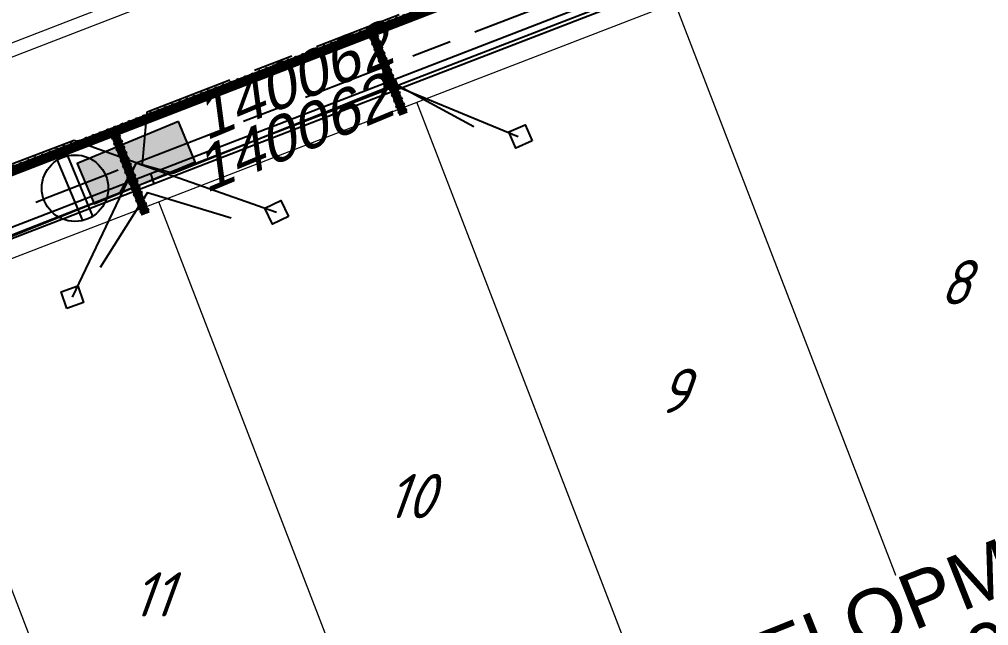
# Model space of a CAD drawing. Header units: metres. Extents: x 310412 to 311596, y 6269899 to 6270937.
# Drawn here: x 310837.28 to 310881.09, y 6270347 to 6270374.38 of the extents above; entities that cross this region are included whole.
import ezdxf
from ezdxf.enums import TextEntityAlignment as Align

# ---------------------------------------------------------------- set-up
doc = ezdxf.new("R2010")
doc.units = ezdxf.units.M
doc.linetypes.add('Cable Exist UG', pattern=[8.2, 4, -1.2, 1.8, -1.2])
doc.linetypes.add('DOT', pattern=[0.25, 0, -0.25])
doc.layers.get('0').update_dxf_attribs({"color": 6})
for name, color, linetype, lineweight, true_color in [('_User E-KERB', 7, 'Continuous', 0, 0x969696), ('_User E-LIP', 7, 'Continuous', 0, 0x969696), ('_User E-LOT', 7, 'Continuous', 0, 0x969696), ('_User E-PIPE', 7, 'DOT', 0, 0x969696), ('_User E-PIPE-EDGE', 7, 'DOT', 0, 0x969696), ('_User Stormwater', 7, 'Continuous', 0, 0x969696)]:
    doc.layers.add(name, color=color, linetype=linetype, lineweight=lineweight, true_color=true_color)
doc.layers.add('_User Measure LV VDs', color=180, linetype='Continuous', plot=False)
doc.layers.add('Cadastre Developer_SP_EXT', color=9, linetype='Continuous', lineweight=5)
for name, color, linetype in [('Duct_SP_EXT', 7, 'Continuous'), ('Equip_LV_EXT', 7, 'Continuous'), ('Mains_LV_EXT', 7, 'Continuous'), ('Notes', 7, 'Continuous'), ('Notes_LV_MISC', 7, 'Continuous'), ('Notes_SP_MISC', 7, 'Continuous'), ('Services_SP_EXT', 7, 'Continuous'), ('SupportsUG_SP_LV_EXT', 7, 'Continuous'), ('Trench_SP_EXT', 7, 'Continuous')]:
    doc.layers.add(name, color=color, linetype=linetype)
doc.styles.add('ARIAL', font='arial.ttf', dxfattribs={"height": 2})
doc.styles.add('ISOCP ITALIC', font='isocp.shx', dxfattribs={"oblique": 20})
doc.styles.get("Standard").update_dxf_attribs({"font": 'arial.ttf'})

# ---------------------------------------------------------------- blocks, each defined once
blk = doc.blocks.new('PILLAR_EXT')
blk.add_hatch(color=256).paths.add_polyline_path([(-2.475, 0.99), (-2.475, -0.99), (2.475, -0.99), (2.475, 0.99)])
blk.add_lwpolyline([(-2.475, -0.99), (2.475, -0.99), (2.475, 0.99), (-2.475, 0.99)], close=True)
at = {"style": 'ARIAL', "oblique": 15, "flags": 8}
blk.add_attdef('ASSET_NUM', (1.5, 3.5), '', height=2, dxfattribs=at)
for tag, p, flags in [('OWNED_BY', (0, -0.2), 9), ('STATE', (0, -0.4), 9), ('SUPPORT_TYPE', (0, -0.6), 9), ('USAGE', (0, -0.8), 9), ('LEGEND', (0, -1), 9), ('LOCATION', (0, -1.2), 9), ('NOTES', (0, -1.4), 9), ('STREETNAME', (0, -1.8), 9), ('PARENT', (0, -1.6), 9), ('SUBURB', (0, -2), 1)]:
    blk.add_attdef(tag, p, '', height=0.2, dxfattribs=dict(flags=flags))
blk = doc.blocks.new('CCP_EXT')
at = {"flags": 9}
for tag, p in [('OWNED_BY', (0, -1)), ('USAGE', (0, -1.2)), ('LEGEND', (0, -1.4)), ('STATE', (0, -1.8)), ('LIFE_SUPPORT', (0, -1.6)), ('NOTES', (0, -2))]:
    blk.add_attdef(tag, text='', height=0.2, dxfattribs=at).set_placement(p, align=Align.MIDDLE_LEFT)
blk.add_wipeout([(0, 0.566), (0.566, 0), (0, -0.566), (-0.566, 0)])
blk.add_lwpolyline([(-0.566, 0), (0, 0.566), (0.566, 0), (0, -0.566), (-0.566, 0)])
at = {"flags": 1}
blk.add_attdef('Z', (0, 0), '', height=0.2, dxfattribs=at)
at = {"flags": 9}
for tag, p in [('CCP_TYPE', (0, 0)), ('CONSTRUCTED_VOLTAGE', (0, -0.2)), ('NO_PHASES', (0, -0.4)), ('OPERATING_VOLTAGE', (0, -0.6)), ('ORIENTATION', (0, -0.8))]:
    blk.add_attdef(tag, text='', height=0.2, dxfattribs=at).set_placement(p, align=Align.MIDDLE_LEFT)
blk = doc.blocks.new('LV_UG_LINKS_CLOSED_EXT')
blk.add_wipeout([(-1.056, 1.057), (-1.18, 0.916), (-1.286, 0.761), (-1.371, 0.594), (-1.435, 0.417), (-1.476, 0.234), (-1.493, 0.047), (-1.487, -0.14), (-1.458, -0.326), (-1.406, -0.506), (-1.331, -0.678), (-1.236, -0.839), (-1.121, -0.988), (-0.988, -1.12), (-0.84, -1.235), (-0.679, -1.331), (-0.506, -1.406), (-0.326, -1.458), (-0.141, -1.487), (0.047, -1.493), (0.233, -1.476), (0.416, -1.435), (0.593, -1.371), (0.76, -1.286), (0.915, -1.181), (1.056, -1.057), (1.18, -0.916), (1.286, -0.761), (1.371, -0.594), (1.435, -0.417), (1.476, -0.234), (1.493, -0.047), (1.487, 0.14), (1.458, 0.326), (1.406, 0.506), (1.331, 0.678), (1.236, 0.839), (1.121, 0.988), (0.988, 1.12), (0.84, 1.235), (0.679, 1.331), (0.506, 1.406), (0.326, 1.458), (0.141, 1.487), (-0.047, 1.493), (-0.233, 1.476), (-0.416, 1.435), (-0.593, 1.371), (-0.76, 1.286), (-0.915, 1.181)])
for p, q in [((-0.25, -1.479), (-0.25, 1.479)), ((0.25, -1.479), (0.25, 1.479))]:
    blk.add_line(p, q)
blk.add_circle((0, 0), 1.5)
at = {"flags": 9}
for tag, p in [('ACTUAL_STATUS', (0, 0)), ('CONSTRUCTED_VOLTAGE', (0, -0.2)), ('NO_PHASES', (0, -0.4)), ('OPERATING_VOLTAGE', (0, -0.6)), ('ORIENTATION', (0, -0.8)), ('STATE', (0, -1)), ('SWITCH_TYPE', (0, -1.2)), ('USAGE', (0, -1.4)), ('NOTES', (0, -1.6))]:
    blk.add_attdef(tag, text='', height=0.2, dxfattribs=at).set_placement(p, align=Align.MIDDLE_LEFT)
at = {"flags": 1}
blk.add_attdef('Z', (0, 0), '', height=0.2, dxfattribs=at)
blk = doc.blocks.new('A$C76594AEE')
at = {"layer": '_User E-PIPE', "const_width": 0.4, "flags": 128}
blk.add_lwpolyline([(310818.765, 6270360.53), (310939.035, 6270406.963)], dxfattribs=at)
at = {"layer": '_User E-PIPE', "ltscale": 0.7, "const_width": 0.4, "flags": 128}
for points in [[(310853.286, 6270373.635), (310854.648, 6270370.093)], [(310841.626, 6270369.128), (310842.988, 6270365.586)]]:
    blk.add_lwpolyline(points, dxfattribs=at)
at = {"layer": '_User E-PIPE-EDGE', "flags": 128}
for points in [[(310818.693, 6270360.717), (310938.963, 6270407.149)], [(310818.837, 6270360.344), (310939.107, 6270406.776)]]:
    blk.add_lwpolyline(points, dxfattribs=at)
at = {"layer": '_User E-PIPE-EDGE', "ltscale": 0.7, "flags": 128}
for points in [[(310853.099, 6270373.563), (310854.461, 6270370.021)], [(310853.472, 6270373.706), (310854.834, 6270370.164)], [(310841.813, 6270369.2), (310843.175, 6270365.658)], [(310841.439, 6270369.056), (310842.802, 6270365.514)]]:
    blk.add_lwpolyline(points, dxfattribs=at)
blk = doc.blocks.new('A$C64462609')
at = {"layer": '_User E-KERB'}
for points in [[(310794.693, 6270358.831, 0.414214), (310796.892, 6270357.858), (310938.233, 6270412.452, 0.414214), (310939.206, 6270414.65)], [(310805.479, 6270308.427), (310792.47, 6270342.107, -0.414213), (310796.764, 6270351.805), (310941.836, 6270407.841, -0.414214), (310951.535, 6270403.547)]]:
    blk.add_lwpolyline(points, format="xyb", dxfattribs=at)
at = {"layer": '_User E-LIP'}
blk.add_lwpolyline([(310794.134, 6270358.615, 0.414214), (310797.108, 6270357.298), (310938.449, 6270411.892, 0.414214), (310939.766, 6270414.866)], format="xyb", dxfattribs=at)
at = {"layer": '_User E-LOT', "lineweight": 0}
for p, q in [((310943.043, 6270404.555), (310798.025, 6270348.54)), ((310957.796, 6270377.461), (310805.316, 6270318.564)), ((310881.351, 6270337.733), (310866.901, 6270375.144)), ((310869.691, 6270333.229), (310855.24, 6270370.64)), ((310858.03, 6270328.725), (310843.58, 6270366.136)), ((310846.37, 6270324.221), (310831.92, 6270361.632))]:
    blk.add_line(p, q, dxfattribs=at)

msp = doc.modelspace()

# ---------------------------------------------------------------- block references
at = {"layer": 'Notes'}
msp.add_blockref('A$C64462609', (0, 0), dxfattribs=at)

# ---------------------------------------------------------------- next in the draw order: linework, layer by layer
at = {"layer": 'Duct_SP_EXT'}
for p, q in [((310854.253, 6270371.688), (310866.332, 6270376.354)), ((310854.426, 6270371.24), (310866.505, 6270375.906)), ((310843.205, 6270367.42), (310854.253, 6270371.688)), ((310854.253, 6270371.688), (310854.339, 6270371.464)), ((310854.253, 6270371.688), (310854.339, 6270371.464)), ((310854.426, 6270371.24), (310854.339, 6270371.464)), ((310854.426, 6270371.24), (310854.339, 6270371.464)), ((310843.378, 6270366.973), (310854.426, 6270371.24)), ((310843.205, 6270367.42), (310843.292, 6270367.196)), ((310843.205, 6270367.42), (310843.292, 6270367.196)), ((310843.378, 6270366.973), (310843.292, 6270367.196)), ((310843.378, 6270366.973), (310843.292, 6270367.196))]:
    msp.add_line(p, q, dxfattribs=at)
at = {"layer": 'Trench_SP_EXT', "linetype": 'Cable Exist UG'}
for points in [[(310854.302, 6270371.449), (310858.36, 6270369.258)], [(310843.074, 6270366.562), (310840.761, 6270362.91)], [(310843.074, 6270366.562), (310846.849, 6270365.426)]]:
    msp.add_lwpolyline(points, dxfattribs=at)

# ---------------------------------------------------------------- next in the draw order: block references
at = {"layer": 'Services_SP_EXT'}
for p, rotation in [((310859.929, 6270369.099), 158.3852209823329), ((310839.677, 6270361.836), 64.55724670227785)]:
    msp.add_blockref('CCP_EXT', p, dxfattribs=dict(at, rotation=rotation))
at = {"layer": 'SupportsUG_SP_LV_EXT'}
ref = msp.add_blockref('PILLAR_EXT', (310842.569, 6270367.91), dxfattribs=dict(at, rotation=202.557246698199))
ref.add_attrib('ASSET_NUM', '140062', (310845.712, 6270368.895), dxfattribs={"layer": '0', "height": 2, "rotation": 202.5572, "style": 'ARIAL', "oblique": 15, "text_generation_flag": 6})

# ---------------------------------------------------------------- next in the draw order: texts
at = {"layer": 'Cadastre Developer_SP_EXT', "style": 'ISOCP ITALIC', "oblique": 20}
for s, p in [('8', (310878.854, 6270361.509)), ('9', (310866.164, 6270356.606)), ('10', (310853.856, 6270351.851)), ('11', (310842.354, 6270347.409))]:
    msp.add_text(s, height=2, dxfattribs=at).set_placement(p)

# ---------------------------------------------------------------- next in the draw order: linework, layer by layer
at = {"layer": '_User Measure LV VDs', "color": 152, "true_color": 0x2776bb, "flags": 128}
msp.add_lwpolyline([(310842.948, 6270366.996), (310893.56, 6270386.527)], dxfattribs=at)
at = {"layer": 'Mains_LV_EXT', "linetype": 'Cable Exist UG'}
msp.add_lwpolyline([(310842.854, 6270367.862), (310843.062, 6270370.207), (310843.062, 6270370.207), (310866.897, 6270379.415), (310869.743, 6270378.37), (310869.743, 6270378.37), (310893.221, 6270387.458)], dxfattribs=at)
at = {"layer": 'Notes_LV_MISC', "linetype": 'Cable Exist UG'}
msp.add_lwpolyline([(310842.569, 6270367.91), (310865.784, 6270376.88)], dxfattribs=at)
at = {"layer": 'Services_SP_EXT'}
msp.add_lwpolyline([(310842.569, 6270367.91), (310844.233, 6270367.434), (310854.174, 6270371.429), (310859.833, 6270369.099)], dxfattribs=at)

# ---------------------------------------------------------------- next in the draw order: block references
at = {"layer": 'Equip_LV_EXT', "rotation": 202.557246698199}
msp.add_blockref('LV_UG_LINKS_CLOSED_EXT', (310839.798, 6270366.759), dxfattribs=at)
at = {"layer": 'Services_SP_EXT', "rotation": 160.5572467225543}
msp.add_blockref('CCP_EXT', (310848.912, 6270365.672), dxfattribs=at)

# ---------------------------------------------------------------- next in the draw order: linework, layer by layer
at = {"layer": '_User Measure LV VDs', "color": 146, "true_color": 0x105689, "flags": 128}
msp.add_lwpolyline([(310783.944, 6270317.064), (310776.658, 6270335.807), (310795.177, 6270343.108), (310795.018, 6270344.242), (310797.167, 6270349.097), (310842.948, 6270366.996)], dxfattribs=at)
at = {"layer": 'Duct_SP_EXT'}
for p, q in [((310830.884, 6270362.661), (310843.205, 6270367.42)), ((310831.057, 6270362.213), (310843.378, 6270366.973))]:
    msp.add_line(p, q, dxfattribs=at)
at = {"layer": 'Notes_LV_MISC', "linetype": 'Cable Exist UG'}
msp.add_lwpolyline([(310842.569, 6270367.91), (310839.762, 6270368.909), (310831.725, 6270365.865), (310830.678, 6270363.296)], dxfattribs=at)
at = {"layer": 'Notes_LV_MISC', "linetype": 'Cable Exist UG', "flags": 128}
msp.add_lwpolyline([(310773.704, 6270317.121), (310779.373, 6270319.303), (310780.573, 6270316.211), (310786.141, 6270318.292), (310786.141, 6270318.292), (310778.655, 6270337.819), (310794.008, 6270344.034), (310793.995, 6270344.356), (310793.995, 6270344.356), (310795.468, 6270347.684), (310795.416, 6270351.943), (310797.263, 6270352.516), (310797.263, 6270352.516), (310830.316, 6270365.284), (310833.389, 6270364.319), (310842.569, 6270367.91)], dxfattribs=at)
at = {"layer": 'Services_SP_EXT'}
for points in [[(310842.569, 6270367.91), (310841.808, 6270366.53), (310831.249, 6270362.298), (310828.49, 6270356.257)], [(310842.569, 6270367.91), (310839.677, 6270361.836)], [(310842.569, 6270367.91), (310848.912, 6270365.672)]]:
    msp.add_lwpolyline(points, dxfattribs=at)

# ---------------------------------------------------------------- next in the draw order: block references
at = {"layer": '_User Stormwater'}
msp.add_blockref('A$C76594AEE', (0, 0), dxfattribs=at)
at = {"layer": 'Notes_LV_MISC'}
ref = msp.add_blockref('PILLAR_EXT', (310842.569, 6270367.91), dxfattribs=dict(at, rotation=202.557246698199))
ref.add_attrib('ASSET_NUM', '140062', (310845.712, 6270366.524), dxfattribs={"layer": '0', "height": 2, "rotation": 202.5572, "style": 'ARIAL', "oblique": 15, "text_generation_flag": 6})

# ---------------------------------------------------------------- next in the draw order: texts
at = {"layer": 'Notes_SP_MISC', "color": 7, "insert": (310752.058, 6270340.323), "char_height": 2.4, "attachment_point": 7, "rotation": 21.1266, "line_spacing_factor": 0.6}
msp.add_mtext('{\\fArial|b0|i0|c0|p39;FENWAY                                                                                                                    STREET}', dxfattribs=at)

# ---------------------------------------------------------------- next in the draw order: texts
at = {"layer": 'Notes', "insert": (310868.996, 6270342.606), "char_height": 2.5, "attachment_point": 5, "rotation": 21.6752, "line_spacing_factor": 0.8, "style": 'ARIAL', "bg_fill": 3, "box_fill_scale": 1.05, "bg_fill_color": 256, "bg_fill_transparency": 0}
msp.add_mtext('EXISTING DEVELOPMENT\\PURS16270, DWG A500265', dxfattribs=at)

doc.saveas('drawing.dxf')
